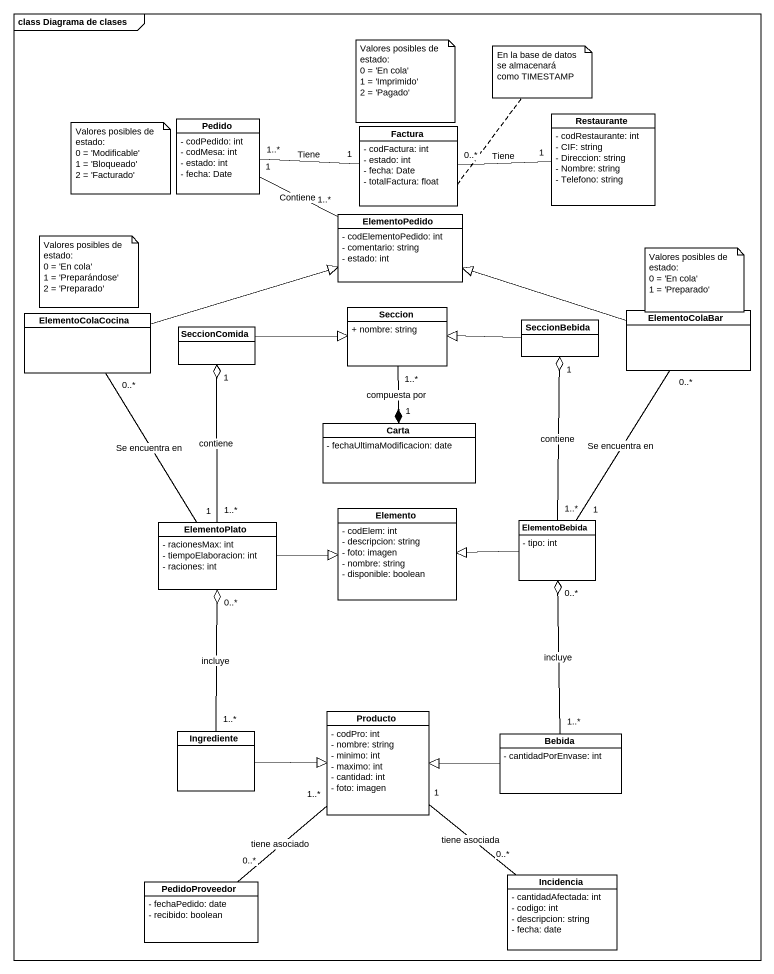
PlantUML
@startuml
mainframe class Diagrama de clases
hide circle
hide empty members
skinparam classAttributeIconSize 0
class Restaurante {
  - codRestaurante: int
  - CIF: string
  - Direccion: string
  - Nombre: string
  - Telefono: string
}
class Pedido {
  - codPedido: int
  - codMesa: int
  - estado: int
  - fecha: Date
}
class Factura {
  - codFactura: int
  - estado: int
  - fecha: Date
  - totalFactura: float
}
class ElementoPedido {
  - codElementoPedido: int
  - comentario: string
  - estado: int
}
class Seccion {
  + nombre: string
}
class ElementoColaCocina
class SeccionComida
class SeccionBebida
class ElementoColaBar
class Carta {
  - fechaUltimaModificacion: date
}
class ElementoPlato {
  - racionesMax: int
  - tiempoElaboracion: int
  - raciones: int
}
class Elemento {
  - codElem: int
  - descripcion: string
  - foto: imagen
  - nombre: string
  - disponible: boolean
}
class ElementoBebida {
  - tipo: int
}
class Ingrediente
class Producto {
  - codPro: int
  - nombre: string
  - minimo: int
  - maximo: int
  - cantidad: int
  - foto: imagen
}
class Bebida {
  - cantidadPorEnvase: int
}
class PedidoProveedor {
  - fechaPedido: date
  - recibido: boolean
}
class Incidencia {
  - cantidadAfectada: int
  - codigo: int
  - descripcion: string
  - fecha: date
}
Pedido "1..*" -right- "1" Factura : Tiene
Factura "0..*" -right- "1" Restaurante : Tiene
ElementoPedido "1..*" -left- "1" Pedido : Contiene
Seccion "1..*" --* "1" Carta : compuesta por
ElementoColaCocina -right-|> ElementoPedido
SeccionComida -right-|> Seccion
SeccionBebida -left-|> Seccion
ElementoColaBar -left-|> ElementoPedido
ElementoPlato "1" -up- "0..*" ElementoColaCocina : Se encuentra en
ElementoPlato "1..*" -up-o "1" SeccionComida : contiene
ElementoPlato -right-|> Elemento
ElementoBebida "1..*" -up-o "1" SeccionBebida : contiene
ElementoBebida "1" -up- "0..*" ElementoColaBar : Se encuentra en
ElementoBebida -left-|> Elemento
Ingrediente "1..*" -up-o "0..*" ElementoPlato : incluye
Ingrediente -right-|> Producto
Producto "1..*" -- "0..*" PedidoProveedor : tiene asociado
Bebida "1..*" -up-o "0..*" ElementoBebida : incluye
Bebida -left-|> Producto
Incidencia "0..*" -up- "1" Producto : tiene asociada
note as N1
  Valores posibles de estado:
  0 = 'En cola'
  1 = 'Imprimido'
  2 = 'Pagado'
end note
note top of Factura : En la base de datos se almacenará como TIMESTAMP
note as N3
  Valores posibles de estado:
  0 = 'Modificable'
  1 = 'Bloqueado'
  2 = 'Facturado'
end note
note as N4
  Valores posibles de estado:
  0 = 'En cola'
  1 = 'Preparándose'
  2 = 'Preparado'
end note
note as N5
  Valores posibles de estado:
  0 = 'En cola'
  1 = 'Preparado'
end note
@enduml
